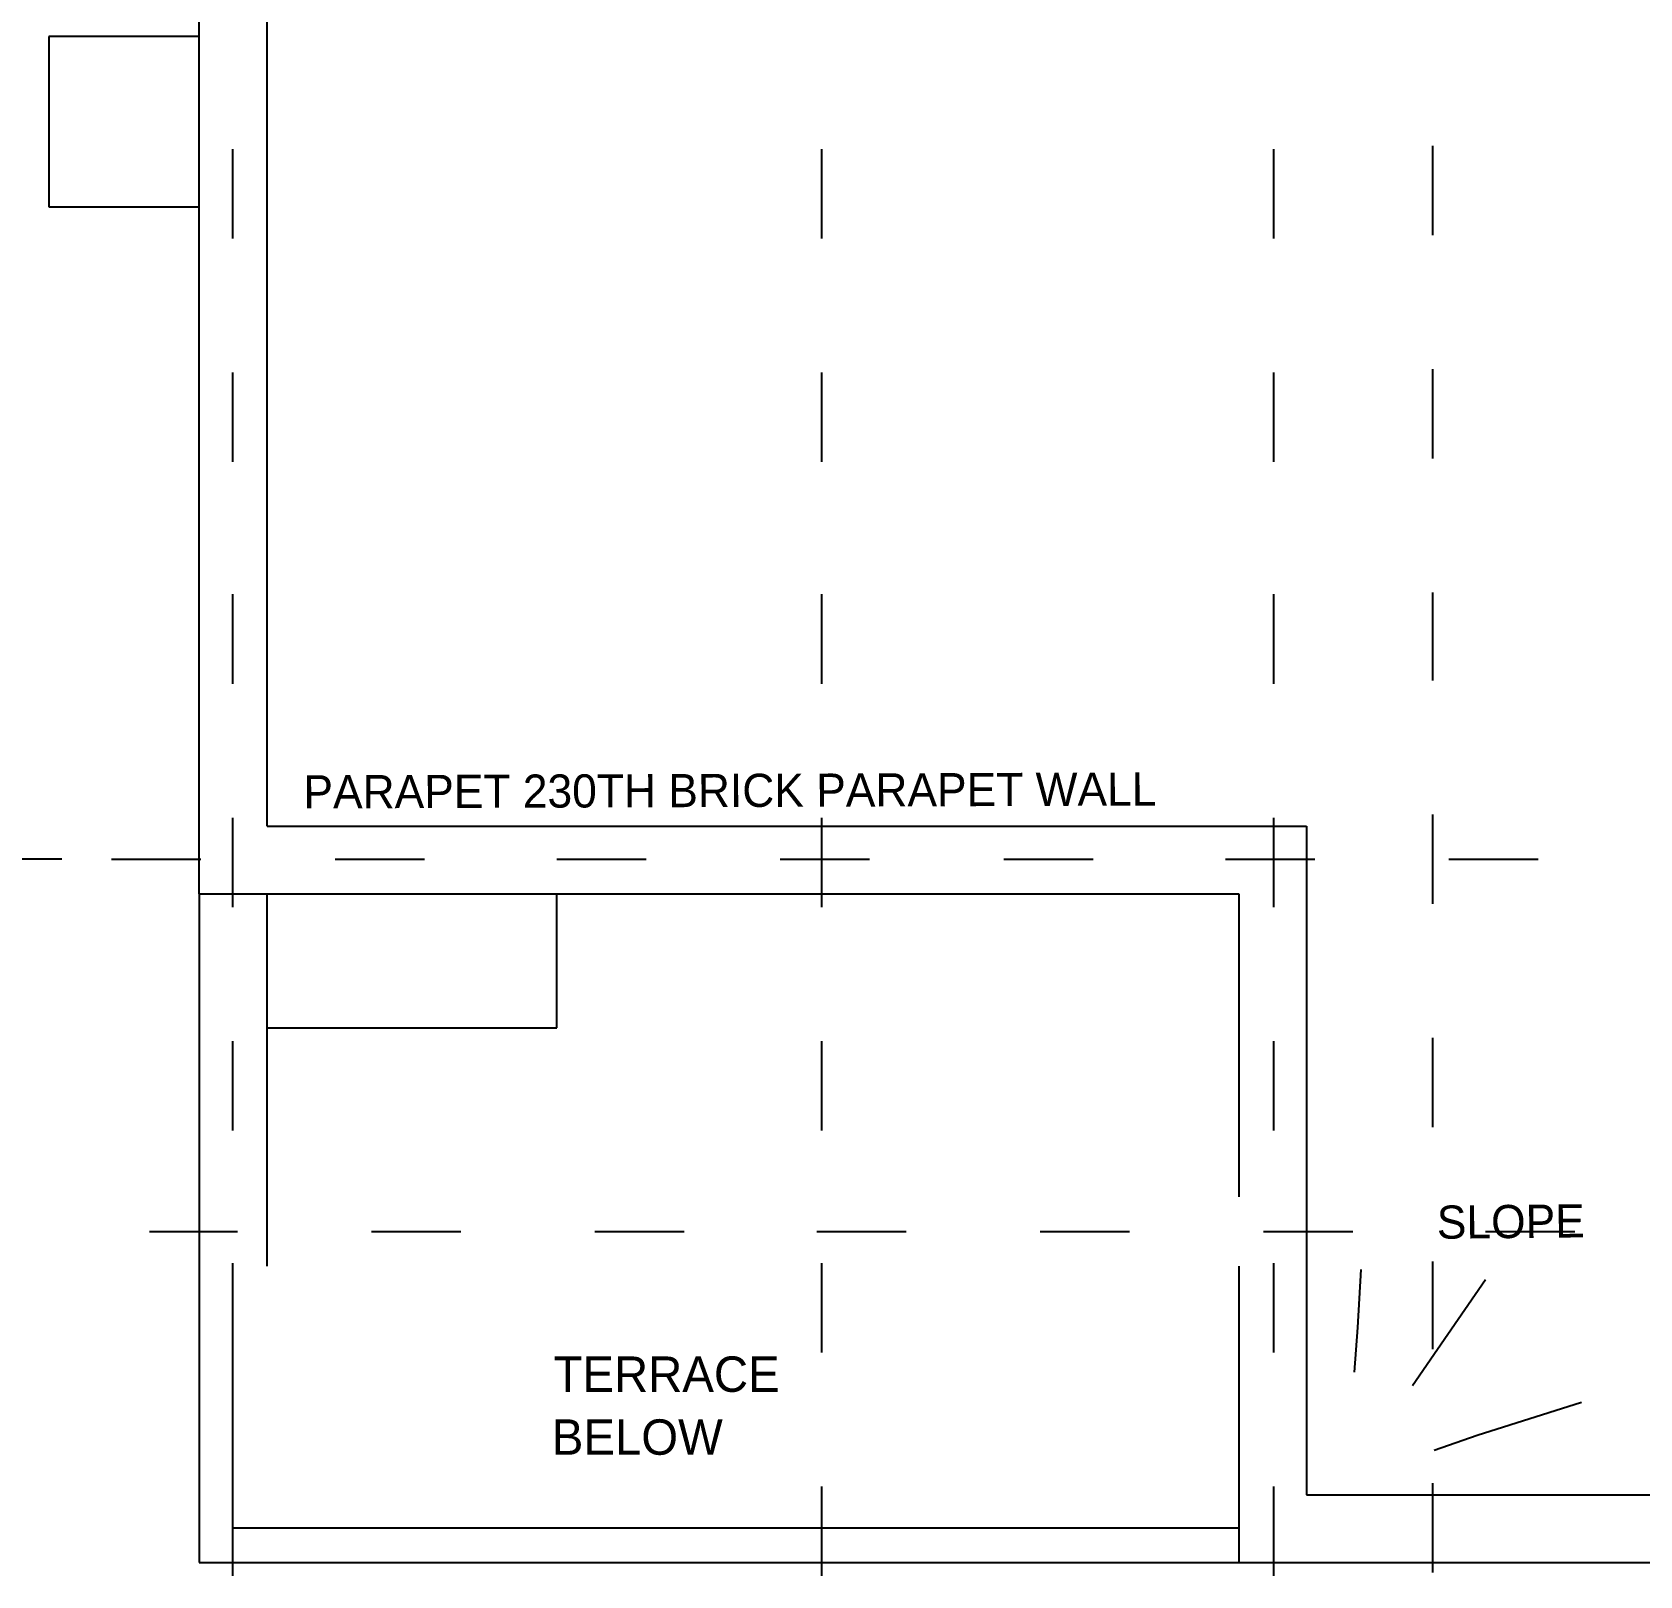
# Model space of a CAD drawing. Header units: millimetres. Extents: x 30 to 54214, y -4580 to 38782.
# Drawn here: x 18908 to 24624, y 7718 to 13206 of the extents above; entities that cross this region are included whole.
import ezdxf

# ---------------------------------------------------------------- set-up
doc = ezdxf.new("R2010")
doc.units = ezdxf.units.MM
doc.layers.add('A-ARCH-REF', color=8, linetype='CONTINUOUS')

msp = doc.modelspace()

# ---------------------------------------------------------------- linework, layer by layer
at = {"layer": 'A-ARCH-REF'}
for p, q in [((19502.6, 10142.6), (19502.6, 16727.2)), ((19743.9, 10383.9), (19743.9, 16480.1)), ((19502.6, 13190.7), (18967.2, 13190.7)), ((18967.2, 13190.7), (18967.2, 12584.6)), ((19620.3, 12790.6), (19620.3, 12472.8)), ((21715.2, 12790.6), (21715.2, 12472.8)), ((23321.6, 12790.6), (23321.6, 12472.8)), ((23886.5, 12802.3), (23886.5, 12484.6)), ((18967.2, 12584.6), (19502.6, 12584.6)), ((23886.5, 12008), (23886.5, 11690.2)), ((19620.3, 11996.2), (19620.3, 11678.4)), ((21715.2, 11996.2), (21715.2, 11678.4)), ((23321.6, 11996.2), (23321.6, 11678.4)), ((19620.3, 11207.7), (19620.3, 10889.9)), ((21715.2, 11207.7), (21715.2, 10889.9)), ((23321.6, 11207.7), (23321.6, 10889.9)), ((23886.5, 11213.6), (23886.5, 10901.7)), ((19620.3, 10413.3), (19620.3, 10095.6)), ((21715.2, 10413.3), (21715.2, 10095.6)), ((23321.6, 10413.3), (23321.6, 10095.6)), ((23886.5, 10425.1), (23886.5, 10107.3)), ((19743.9, 10383.9), (23439.3, 10383.9)), ((23439.3, 10383.9), (23439.3, 8818.7)), ((19014.2, 10266.2), (17496.1, 10266.2)), ((19190.8, 10266.2), (19508.5, 10266.2)), ((19985.2, 10266.2), (20302.9, 10266.2)), ((20773.7, 10266.2), (21091.4, 10266.2)), ((21568, 10266.2), (21885.8, 10266.2)), ((22362.4, 10266.2), (22680.2, 10266.2)), ((23150.9, 10266.2), (23468.7, 10266.2)), ((23945.3, 10266.2), (24263.1, 10266.2)), ((19502.6, 10142.6), (23198, 10142.6)), ((19502.6, 10142.6), (19502.6, 8818.7)), ((19743.9, 8818.7), (19743.9, 10142.6)), ((20773.7, 9666), (20773.7, 10142.6)), ((23198, 10142.6), (23198, 9065.8)), ((19743.9, 9666), (20773.7, 9666)), ((19620.3, 9618.9), (19620.3, 9301.2)), ((21715.2, 9618.9), (21715.2, 9301.2)), ((23321.6, 9618.9), (23321.6, 9301.2)), ((23886.5, 9630.7), (23886.5, 9312.9)), ((19326.1, 8942.2), (19638, 8942.2)), ((20114.6, 8942.2), (20432.4, 8942.2)), ((20909, 8942.2), (21226.8, 8942.2)), ((21697.5, 8942.2), (22015.3, 8942.2)), ((22491.9, 8942.2), (22809.6, 8942.2)), ((23286.3, 8942.2), (23604, 8942.2)), ((24074.8, 8942.2), (24392.5, 8942.2)), ((19502.6, 8818.7), (19502.6, 7765.4)), ((19620.3, 8830.4), (19620.3, 8512.7)), ((19620.3, 8818.7), (19620.3, 7888.9)), ((21715.2, 8830.4), (21715.2, 8512.7)), ((23198, 8818.7), (23198, 7765.4)), ((23321.6, 8830.4), (23321.6, 8512.7)), ((23439.3, 8818.7), (23439.3, 8006.6)), ((23621.7, 8600.9), (23633.4, 8806.9)), ((23886.5, 8836.3), (23886.5, 8524.4)), ((23904.1, 8524.4), (24074.8, 8771.6)), ((23609.9, 8442.1), (23621.7, 8600.9)), ((23815.9, 8395), (23904.1, 8524.4)), ((24045.3, 8218.5), (24416.1, 8336.1)), ((23892.4, 8165.5), (24045.3, 8218.5)), ((19620.3, 8036), (19620.3, 7718.3)), ((21715.2, 8036), (21715.2, 7718.3)), ((23321.6, 8036), (23321.6, 7718.3)), ((23439.3, 8006.6), (26363.8, 8006.6)), ((23886.5, 8047.8), (23886.5, 7730.1)), ((19620.3, 7888.9), (23198, 7888.9)), ((19502.6, 7765.4), (23439.3, 7765.4)), ((23198, 7765.4), (26610.9, 7765.4))]:
    msp.add_line(p, q, dxfattribs=at)

# ---------------------------------------------------------------- texts
for s, height, rotation, p in [('PARAPET 230TH BRICK PARAPET WALL', 117.945, 0.1977, (19872.9, 10446.2)), ('SLOPE', 117.95, 0.577, (23902.8, 8916.3))]:
    msp.add_text(s, height=height, rotation=rotation, dxfattribs=at).set_placement(p)
for s, p in [('TERRACE', (20761.9, 8372.4)), ('BELOW', (20756, 8148.8))]:
    msp.add_text(s, height=125.81, dxfattribs=at).set_placement(p)

doc.saveas('drawing.dxf')
